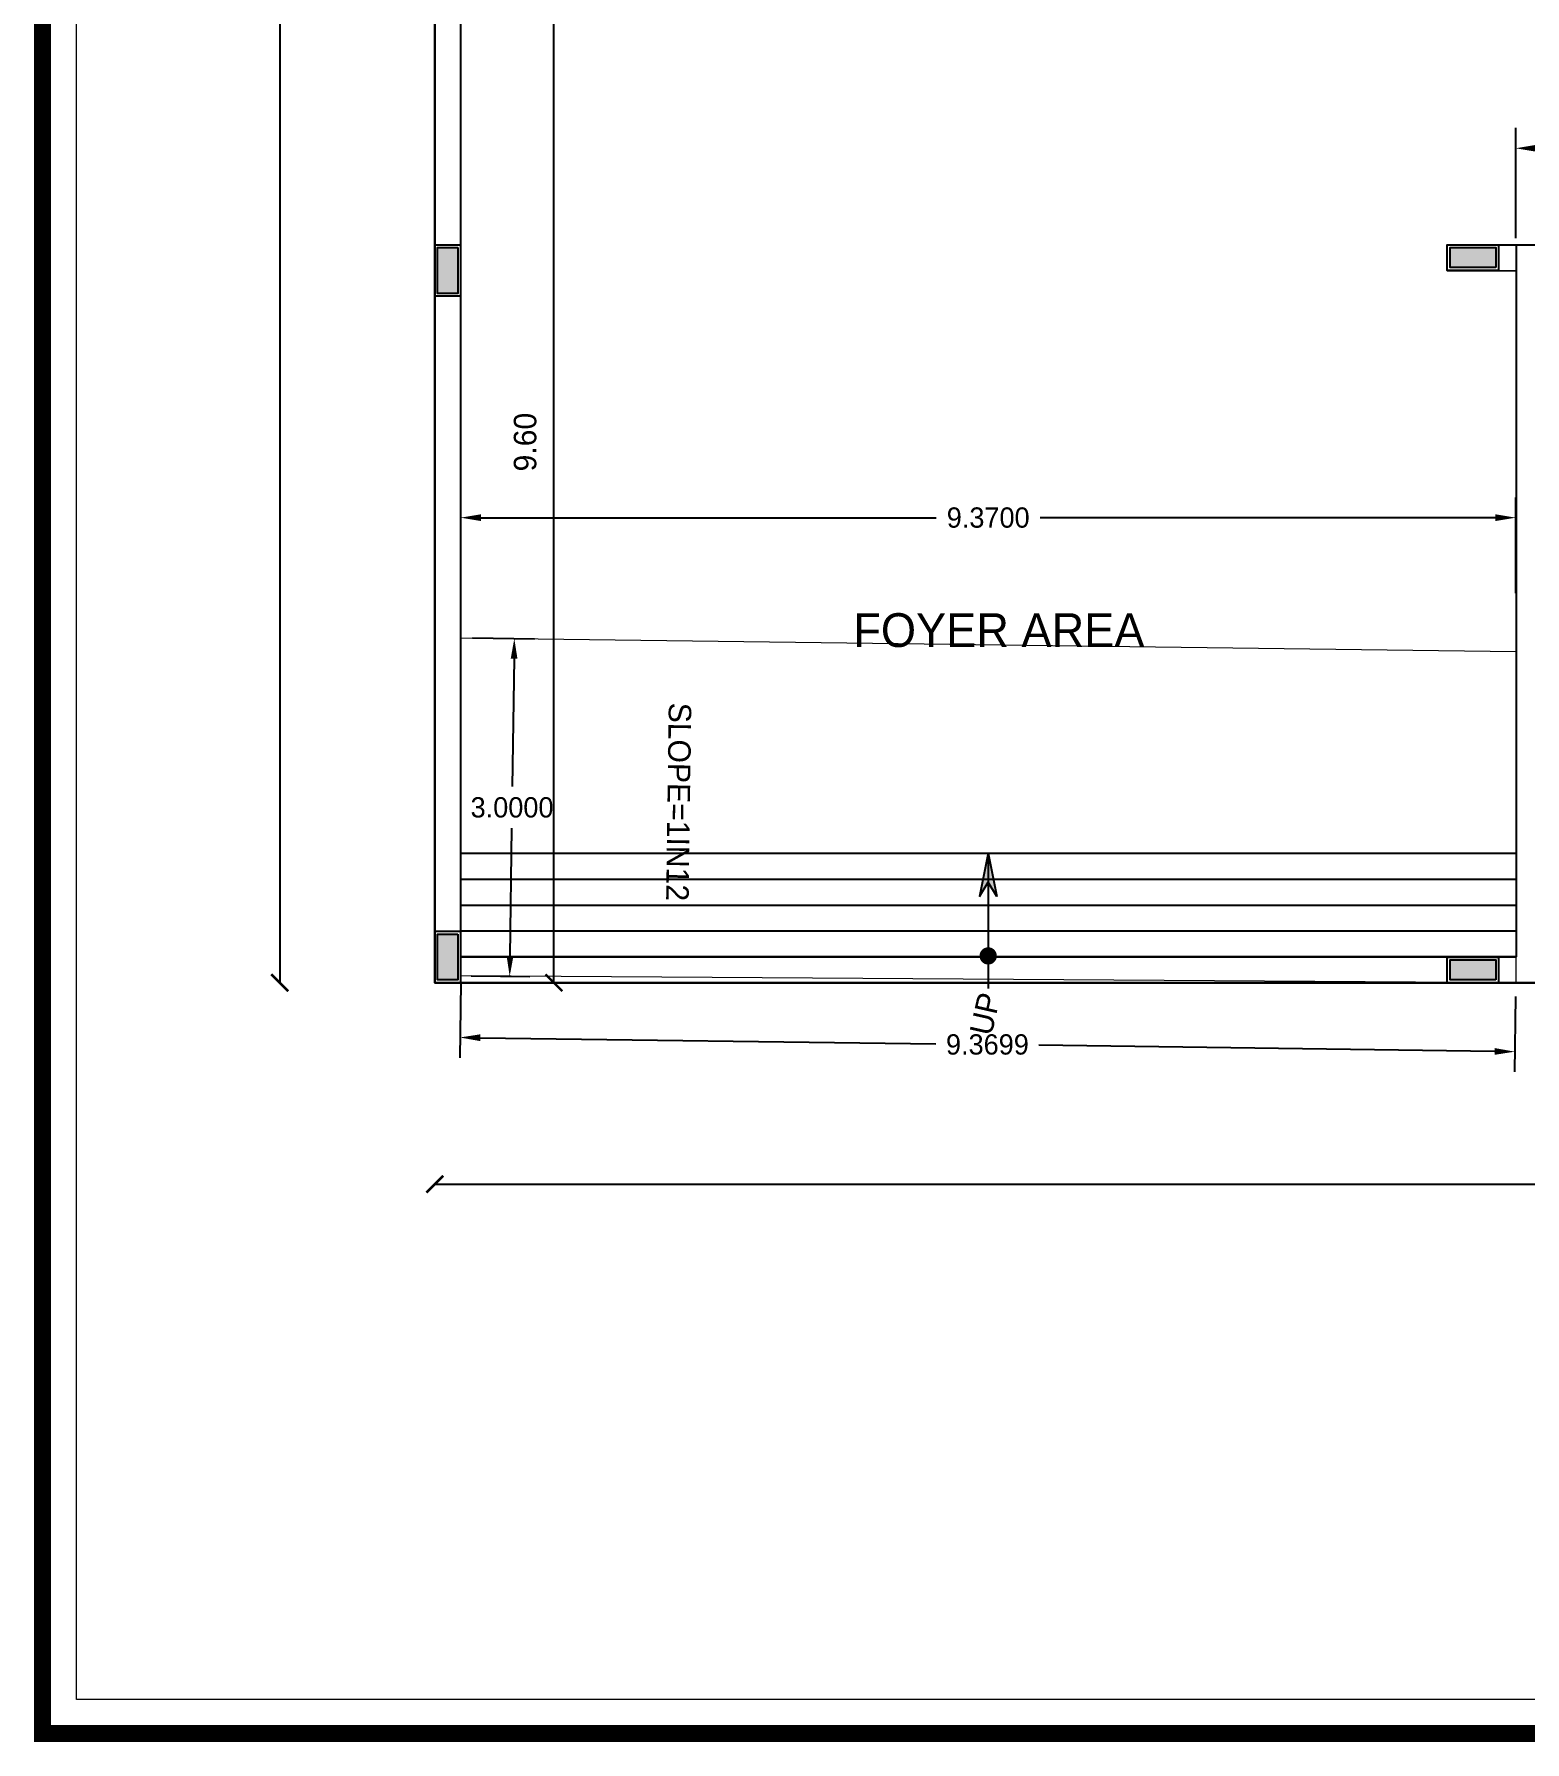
# Model space of a CAD drawing. Header units: metres. Extents: x 6102560 to 6120122, y -6664095 to -6659794.
# Drawn here: x 6102559.62 to 6102572.86, y -6659941.08 to -6659925.92 of the extents above; entities that cross this region are included whole.
import ezdxf

# ---------------------------------------------------------------- set-up
doc = ezdxf.new("R2010")
doc.units = ezdxf.units.M
doc.header["$LTSCALE"] = 500
doc.header["$MEASUREMENT"] = 0
doc.linetypes.add('PHANTOM2', pattern=[1.25, 0.625, -0.125, 0.125, -0.125, 0.125, -0.125])
doc.layers.get('0').update_dxf_attribs({"linetype": 'CONTINUOUS'})
doc.layers.get('Defpoints').update_dxf_attribs({"linetype": 'CONTINUOUS'})
doc.layers.add('BLK_1_DA_RAMP_1', color=1, linetype='CONTINUOUS', lineweight=0)
doc.layers.add('DIST_EXIT', color=7, linetype='CONTINUOUS', lineweight=0)
doc.layers.add('BLK_1_FLR_0_BLT_UP_AREA', color=26, linetype='CONTINUOUS', plot=False)
for name, color, linetype in [('BLK_1_FLR_0_EXIT_WIDTH_DOOR', 2, 'CONTINUOUS'), ('DIM', 205, 'CONTINUOUS'), ('DOOR', 252, 'CONTINUOUS'), ('DOORTEXT', 13, 'CONTINUOUS'), ('ED', 30, 'CONTINUOUS'), ('TEXT', 4, 'CONTINUOUS'), ('wall', 125, 'CONTINUOUS')]:
    doc.layers.add(name, color=color, linetype=linetype)
doc.styles.add('RM', font='GOTHIC.TTF')
doc.styles.add('S2', font='GOTHIC.TTF')
doc.styles.get("Standard").update_dxf_attribs({"font": 'GOTHIC.TTF'})
doc.styles.add('USA TEXT', font='GOTHIC.TTF')
doc.dimstyles.new('1-100-ED', dxfattribs={"dimtxt": 0.2, "dimasz": 0.15, "dimexe": 0.18, "dimexo": 0.0625, "dimgap": 0.15, "dimtad": 1, "dimzin": 0, "dimdsep": 46, "dimtxsty": 'USA TEXT', "dimblk": 'ARCHTICK', "dimcen": 0.1, "dimse1": 1, "dimse2": 1, "dimclrd": 256, "dimclrt": 256, "dimadec": 0, "dimazin": 0, "dimtfac": 1, "dimtofl": 0, "dimtmove": 0, "dimatfit": 3, "dimldrblk": 'ARCHTICK', "dimfxl": 0, "dimtolj": 1, "dimtzin": 0, "dimarcsym": 0})
doc.dimstyles.get("Standard").update_dxf_attribs({"dimtxt": 0.18, "dimasz": 0.18, "dimexe": 0.18, "dimexo": 0.0625, "dimgap": 0.09, "dimtad": 0, "dimtih": 1, "dimtoh": 1, "dimdec": 4, "dimzin": 0, "dimdsep": 46, "dimtxsty": 'Standard', "dimcen": 0.09, "dimadec": 0, "dimazin": 0, "dimtfac": 1, "dimtdec": 4, "dimtofl": 0, "dimtmove": 0, "dimatfit": 3, "dimfxl": 0, "dimtolj": 1, "dimtzin": 0, "dimarcsym": 0})
doc.dimstyles.new('STANDARD$0', dxfattribs={"dimtxt": 7, "dimasz": 3, "dimexe": 3, "dimexo": 1, "dimgap": 1.5, "dimtad": 1, "dimdec": 1, "dimzin": 1, "dimdsep": 46, "dimlunit": 4, "dimtxsty": 'Standard', "dimblk": 'OBLIQUE', "dimcen": 0.09375, "dimdle": 1, "dimclrd": 8, "dimclre": 8, "dimclrt": 7, "dimadec": 1, "dimazin": 0, "dimtfac": 1, "dimtdec": 1, "dimtix": 1, "dimtmove": 2, "dimatfit": 3, "dimldrblk": 'ARCHTICK', "dimfxl": 0, "dimfrac": 2, "dimtolj": 1, "dimtzin": 0, "dimarcsym": 0})

# ---------------------------------------------------------------- blocks, each defined once
blk = doc.blocks.new('*D79')
at = {"layer": 'BLK_1_FLR_0_EXIT_WIDTH_DOOR', "color": 0, "lineweight": -2}
for p, q in [((6102563.412, -6659930.882), (6102563.412, -6659930.033)), ((6102572.782, -6659930.882), (6102572.782, -6659930.033)), ((6102563.592, -6659930.213), (6102567.635, -6659930.213)), ((6102572.602, -6659930.213), (6102568.559, -6659930.213))]:
    blk.add_line(p, q, dxfattribs=at)
at = {"layer": 'BLK_1_FLR_0_EXIT_WIDTH_DOOR', "color": 0}
for points in [[(6102563.592, -6659930.183), (6102563.592, -6659930.243), (6102563.412, -6659930.213)], [(6102572.602, -6659930.183), (6102572.602, -6659930.243), (6102572.782, -6659930.213)]]:
    blk.add_solid(points, dxfattribs=at)
at = {"layer": 'Defpoints', "color": 0}
for p in [(6102563.412, -6659930.213), (6102563.412, -6659930.945), (6102572.782, -6659930.945)]:
    blk.add_point(p, dxfattribs=at)
at = {"layer": 'BLK_1_FLR_0_EXIT_WIDTH_DOOR', "color": 0, "insert": (6102568.097, -6659930.213), "char_height": 0.18, "attachment_point": 5}
blk.add_mtext('\\A1;9.3700', dxfattribs=at)
blk = doc.blocks.new('_ArchTick')
at = {"color": 0, "linetype": 'ByBlock', "const_width": 0.15}
blk.add_lwpolyline([(-0.5, -0.5), (0.5, 0.5)], dxfattribs=at)
blk = doc.blocks.new('*D80')
at = {"layer": 'Defpoints', "color": 0}
for p in [(6102563.412, -6659924.741), (6102564.24, -6659924.741), (6102563.412, -6659934.342)]:
    blk.add_point(p, dxfattribs=at)
at = {"layer": 'ED', "linetype": 'PHANTOM2', "lineweight": -2}
blk.add_line((6102564.24, -6659934.342), (6102564.24, -6659924.741), dxfattribs=at)
at = {"layer": 'ED', "lineweight": -2, "xscale": 0.15, "yscale": 0.15, "zscale": 0.15}
for p, rotation in [((6102564.24, -6659924.741), 90), ((6102564.24, -6659934.342), 270)]:
    blk.add_blockref('_ArchTick', p, dxfattribs=dict(at, rotation=rotation))
at = {"layer": 'ED', "insert": (6102563.985, -6659929.542), "char_height": 0.2, "attachment_point": 5, "rotation": 90, "style": 'USA TEXT'}
blk.add_mtext('\\A1;9.60', dxfattribs=at)
blk = doc.blocks.new('*D58')
at = {"layer": 'BLK_1_DA_RAMP_1', "color": 0, "lineweight": -2}
for p, q in [((6102563.412, -6659934.342), (6102563.403, -6659935.008)), ((6102572.781, -6659934.464), (6102572.772, -6659935.134)), ((6102563.585, -6659934.83), (6102567.632, -6659934.885)), ((6102572.594, -6659934.952), (6102568.548, -6659934.897))]:
    blk.add_line(p, q, dxfattribs=at)
at = {"layer": 'BLK_1_DA_RAMP_1', "color": 0}
for points in [[(6102563.586, -6659934.8), (6102563.585, -6659934.86), (6102563.405, -6659934.828)], [(6102572.595, -6659934.922), (6102572.594, -6659934.982), (6102572.774, -6659934.954)]]:
    blk.add_solid(points, dxfattribs=at)
at = {"layer": 'Defpoints', "color": 0}
for p in [(6102563.413, -6659934.28), (6102572.782, -6659934.401), (6102572.774, -6659934.954)]:
    blk.add_point(p, dxfattribs=at)
at = {"layer": 'BLK_1_DA_RAMP_1', "color": 0, "insert": (6102568.09, -6659934.891), "char_height": 0.18, "attachment_point": 5}
blk.add_mtext('\\A1;9.3699', dxfattribs=at)
blk = doc.blocks.new('*D59')
at = {"layer": 'BLK_1_DA_RAMP_1', "color": 0, "lineweight": -2}
for p, q in [((6102563.516, -6659931.281), (6102564.068, -6659931.288)), ((6102563.886, -6659931.466), (6102563.87, -6659932.601)), ((6102563.85, -6659934.106), (6102563.865, -6659932.97)), ((6102563.505, -6659934.281), (6102564.027, -6659934.288))]:
    blk.add_line(p, q, dxfattribs=at)
at = {"layer": 'BLK_1_DA_RAMP_1', "color": 0}
for points in [[(6102563.856, -6659931.466), (6102563.916, -6659931.466), (6102563.888, -6659931.286)], [(6102563.82, -6659934.105), (6102563.88, -6659934.106), (6102563.847, -6659934.286)]]:
    blk.add_solid(points, dxfattribs=at)
at = {"layer": 'Defpoints', "color": 0}
for p in [(6102563.453, -6659931.28), (6102563.443, -6659934.28), (6102563.847, -6659934.286)]:
    blk.add_point(p, dxfattribs=at)
at = {"layer": 'BLK_1_DA_RAMP_1', "color": 0, "insert": (6102563.868, -6659932.786), "char_height": 0.18, "attachment_point": 5}
blk.add_mtext('\\A1;3.0000', dxfattribs=at)
blk = doc.blocks.new('*D148')
at = {"layer": 'Defpoints', "color": 0}
for p in [(6102587.871, -6659926.933), (6102572.782, -6659927.792), (6102587.871, -6659927.792)]:
    blk.add_point(p, dxfattribs=at)
at = {"layer": 'DIST_EXIT', "color": 0, "lineweight": -2}
for p, q in [((6102572.782, -6659927.73), (6102572.782, -6659926.753)), ((6102587.871, -6659927.73), (6102587.871, -6659926.753)), ((6102572.962, -6659926.933), (6102579.807, -6659926.933)), ((6102587.691, -6659926.933), (6102580.846, -6659926.933))]:
    blk.add_line(p, q, dxfattribs=at)
at = {"layer": 'DIST_EXIT', "color": 0}
for points in [[(6102572.962, -6659926.903), (6102572.962, -6659926.963), (6102572.782, -6659926.933)], [(6102587.691, -6659926.903), (6102587.691, -6659926.963), (6102587.871, -6659926.933)]]:
    blk.add_solid(points, dxfattribs=at)
at = {"layer": 'DIST_EXIT', "color": 0, "insert": (6102580.326, -6659926.933), "char_height": 0.18, "attachment_point": 5}
blk.add_mtext('\\A1;15.0888', dxfattribs=at)
blk = doc.blocks.new('pillar')
h = blk.add_hatch(color=256)
h.dxf.hatch_style = 1
h.paths.add_polyline_path([(705696.06, -165851.8), (705696.06, -165835.8), (705689.06, -165835.8), (705689.06, -165851.8)])
at = {"ltscale": 0.05}
h = blk.add_hatch(color=256, dxfattribs=at)
h.dxf.hatch_style = 1
h.paths.add_polyline_path([(706043.06, -165842.8), (706059.06, -165842.8), (706059.06, -165835.8), (706043.06, -165835.8)])
h = blk.add_hatch(color=256)
h.dxf.hatch_style = 1
h.paths.add_polyline_path([(705696.06, -166091.8), (705696.06, -166075.8), (705689.06, -166075.8), (705689.06, -166091.8)])
h = blk.add_hatch(color=256)
h.dxf.hatch_style = 1
h.paths.add_polyline_path([(706043.06, -166091.8), (706059.06, -166091.8), (706059.06, -166084.8), (706043.06, -166084.8)])
for points in [[(705697.06, -165834.8), (705697.06, -165852.8), (705688.06, -165852.8), (705688.06, -165834.8)], [(705696.06, -165835.8), (705696.06, -165851.8), (705689.06, -165851.8), (705689.06, -165835.8)], [(706060.06, -165843.8), (706042.06, -165843.8), (706042.06, -165834.8), (706060.06, -165834.8)], [(706059.06, -165842.8), (706043.06, -165842.8), (706043.06, -165835.8), (706059.06, -165835.8)], [(705697.06, -166074.8), (705697.06, -166092.8), (705688.06, -166092.8), (705688.06, -166074.8)], [(705696.06, -166075.8), (705696.06, -166091.8), (705689.06, -166091.8), (705689.06, -166075.8)], [(706060.06, -166092.8), (706042.06, -166092.8), (706042.06, -166083.8), (706060.06, -166083.8)], [(706059.06, -166091.8), (706043.06, -166091.8), (706043.06, -166084.8), (706059.06, -166084.8)]]:
    blk.add_lwpolyline(points, close=True)
blk = doc.blocks.new('*D118')
at = {"linetype": 'PHANTOM2', "lineweight": -2}
blk.add_line((6102563.182, -6659936.13), (6102596.862, -6659936.13), dxfattribs=at)
at = {"layer": 'Defpoints', "color": 0}
for p in [(6102563.182, -6659934.342), (6102596.862, -6659934.342), (6102596.862, -6659936.13)]:
    blk.add_point(p, dxfattribs=at)
at = {"lineweight": -2, "xscale": 0.15, "yscale": 0.15, "zscale": 0.15, "rotation": 180}
blk.add_blockref('_ArchTick', (6102563.182, -6659936.13), dxfattribs=at)
at = {"lineweight": -2, "xscale": 0.15, "yscale": 0.15, "zscale": 0.15}
blk.add_blockref('_ArchTick', (6102596.862, -6659936.13), dxfattribs=at)
at = {"insert": (6102580.022, -6659935.875), "char_height": 0.2, "attachment_point": 5, "style": 'USA TEXT'}
blk.add_mtext('\\A1;33.68', dxfattribs=at)
blk = doc.blocks.new('*D119')
at = {"linetype": 'PHANTOM2', "lineweight": -2}
blk.add_line((6102561.805, -6659877.04), (6102561.805, -6659934.342), dxfattribs=at)
at = {"layer": 'Defpoints', "color": 0}
for p in [(6102563.182, -6659877.04), (6102561.805, -6659934.342), (6102563.182, -6659934.342)]:
    blk.add_point(p, dxfattribs=at)
at = {"lineweight": -2, "xscale": 0.15, "yscale": 0.15, "zscale": 0.15}
for p, rotation in [((6102561.805, -6659877.04), 90), ((6102561.805, -6659934.342), 270)]:
    blk.add_blockref('_ArchTick', p, dxfattribs=dict(at, rotation=rotation))
at = {"insert": (6102561.55, -6659905.691), "char_height": 0.2, "attachment_point": 5, "rotation": 90, "style": 'USA TEXT'}
blk.add_mtext('\\A1;57.30', dxfattribs=at)

msp = doc.modelspace()

# ---------------------------------------------------------------- hatches: boundary and pattern name
at = {"layer": 'DIM'}
h = msp.add_hatch(color=256, dxfattribs=at)
h.paths.add_polyline_path([(6102568.04117, -6659933.47352), (6102568.08202, -6659933.47348), (6102568.02063, -6659933.57718)])
h.paths.add_polyline_path([(6102568.09181, -6659933.21791), (6102568.0969, -6659933.2179), (6102568.09716, -6659933.4479), (6102568.08202, -6659933.47348), (6102568.04117, -6659933.47352)])
h.paths.add_polyline_path([(6102568.0969, -6659933.2179), (6102568.10199, -6659933.2179), (6102568.1532, -6659933.4734), (6102568.11235, -6659933.47344), (6102568.09716, -6659933.4479)])
h.paths.add_polyline_path([(6102568.10199, -6659933.2179), (6102568.0969, -6659933.2179), (6102568.09687, -6659933.19235)])
h.paths.add_polyline_path([(6102568.09687, -6659933.19235), (6102568.0969, -6659933.2179), (6102568.09181, -6659933.21791)])
h.paths.add_polyline_path([(6102568.17396, -6659933.57701), (6102568.11235, -6659933.47344), (6102568.1532, -6659933.4734)])

# ---------------------------------------------------------------- linework, layer by layer
for p, q in [((6102587.71411, -6659927.79351), (6102572.1735, -6659927.79235)), ((6102572.1735, -6659928.01775), (6102572.78624, -6659928.02235)), ((6102563.4119, -6659933.19235), (6102572.7819, -6659933.19235)), ((6102563.4119, -6659933.42235), (6102572.7819, -6659933.42235)), ((6102563.4119, -6659933.65235), (6102572.7819, -6659933.65235)), ((6102563.4119, -6659933.88235), (6102572.7819, -6659933.88235)), ((6102563.4119, -6659934.11235), (6102572.7819, -6659934.11235))]:
    msp.add_line(p, q)
at = {"lineweight": 35, "ltscale": 10, "const_width": 0.15}
msp.add_lwpolyline([(6102559.69836, -6659859.41635), (6102669.66827, -6659859.41635), (6102669.66827, -6659941.00679), (6102559.69836, -6659941.00679)], close=True, dxfattribs=at)
at = {"lineweight": 0, "ltscale": 10}
msp.add_lwpolyline([(6102559.99836, -6659859.71635), (6102669.36827, -6659859.71635), (6102669.36827, -6659940.70679), (6102559.99836, -6659940.70679)], close=True, dxfattribs=at)
at = {"color": 15}
msp.add_lwpolyline([(6102573.24969, -6659927.79234), (6102572.78624, -6659927.79235), (6102572.78624, -6659928.02235), (6102572.78624, -6659928.02235), (6102572.78624, -6659934.11235), (6102563.4119, -6659934.11235), (6102563.41191, -6659928.02235), (6102563.41191, -6659928.0217), (6102563.41191, -6659927.79233), (6102563.41164, -6659927.7923), (6102563.4119, -6659924.74115)], dxfattribs=at)
at = {"layer": 'BLK_1_DA_RAMP_1'}
msp.add_lwpolyline([(6102572.7819, -6659934.34235), (6102563.41274, -6659934.27985), (6102563.4119, -6659931.28013), (6102572.7819, -6659931.40174)], close=True, dxfattribs=at)
at = {"layer": 'BLK_1_FLR_0_BLT_UP_AREA', "color": 26, "linetype": 'Continuous'}
msp.add_lwpolyline([(6102563.1819, -6659877.04235), (6102596.8623, -6659877.04235), (6102596.8623, -6659934.34235), (6102563.1819, -6659934.34235)], close=True, dxfattribs=at)
at = {"layer": 'DIM', "const_width": 0.07667}
msp.add_lwpolyline([(6102568.13524, -6659934.10385, -1), (6102568.05857, -6659934.10394, -1)], format="xyb", close=True, dxfattribs=at)
at = {"layer": 'DOOR'}
for p, q in [((6102568.0969, -6659933.19235), (6102568.02066, -6659933.57718)), ((6102568.0969, -6659933.19235), (6102568.0969, -6659934.39211)), ((6102568.0969, -6659933.19235), (6102568.17399, -6659933.57701)), ((6102568.02066, -6659933.57718), (6102568.09718, -6659933.4479)), ((6102568.17399, -6659933.57701), (6102568.09718, -6659933.4479))]:
    msp.add_line(p, q, dxfattribs=at)
at = {"layer": 'wall'}
msp.add_lwpolyline([(6102596.8623, -6659877.04235), (6102563.1819, -6659877.04235), (6102563.1819, -6659934.34235), (6102596.8623, -6659934.34235)], close=True, dxfattribs=at)

# ---------------------------------------------------------------- block references
at = {"xscale": 0.0254, "yscale": 0.0254, "zscale": 0.0254}
msp.add_blockref('pillar', (6084638.70511, -6655715.58534), dxfattribs=at)

# ---------------------------------------------------------------- texts
at = {"layer": 'BLK_1_DA_RAMP_1', "insert": (6102565.44824, -6659932.73771), "char_height": 0.2, "width": 2.4, "attachment_point": 2, "rotation": 269.225763}
msp.add_mtext('SLOPE=1IN12', dxfattribs=at)
at = {"layer": 'DOORTEXT', "color": 3, "style": 'RM'}
msp.add_text('UP', height=0.2, rotation=77.250367, dxfattribs=at).set_placement((6102568.12521, -6659934.8211))
at = {"layer": 'TEXT', "color": 7, "style": 'S2'}
msp.add_text('FOYER AREA', height=0.3, dxfattribs=at).set_placement((6102566.89904, -6659931.36118))

# ---------------------------------------------------------------- dimensions: what is measured, and where the dimension line sits
dim = msp.add_linear_dim(base=(6102561.80539, -6659934.34235), p1=(6102563.1819, -6659877.03995), p2=(6102563.1819, -6659934.34235), angle=90, dimstyle='1-100-ED', override={"dimfxl": 75, "dimfxlon": 1, "dimarcsym": 2})
dim.commit()
dim.dimension.update_dxf_attribs({"geometry": '*D119', "text_midpoint": (6102561.55036, -6659905.69115)})
dim = msp.add_linear_dim(base=(6102596.8623, -6659936.12954), p1=(6102563.1819, -6659934.34235), p2=(6102596.8623, -6659934.34235), dimstyle='1-100-ED', override={"dimfxl": 75, "dimfxlon": 1, "dimarcsym": 2})
dim.commit()
dim.dimension.update_dxf_attribs({"geometry": '*D118', "text_midpoint": (6102580.0221, -6659935.87451)})
at = {"layer": 'BLK_1_DA_RAMP_1', "color": 2}
dim = msp.add_linear_dim(base=(6102563.84749, -6659934.28573), p1=(6102563.45328, -6659931.28013), p2=(6102563.44283, -6659934.28026), angle=89.225763, dimstyle='Standard', override={"dimscale": 1}, dxfattribs=at)
dim.commit()
dim.dimension.update_dxf_attribs({"geometry": '*D59', "text_midpoint": (6102563.86776, -6659932.78587)})
at = {"layer": 'BLK_1_DA_RAMP_1', "color": 1}
dim = msp.add_linear_dim(base=(6102572.77443, -6659934.95423), p1=(6102563.41274, -6659934.27985), p2=(6102572.7819, -6659934.40147), angle=359.225763, dimstyle='Standard', override={"dimscale": 1}, dxfattribs=at)
dim.commit()
dim.dimension.update_dxf_attribs({"geometry": '*D58', "text_midpoint": (6102568.08989, -6659934.89092)})
at = {"layer": 'BLK_1_FLR_0_EXIT_WIDTH_DOOR'}
dim = msp.add_linear_dim(base=(6102563.4119, -6659930.21268), p1=(6102572.7819, -6659930.94493), p2=(6102563.4119, -6659930.94493), angle=180, dimstyle='STANDARD$0', override={"dimtxt": 0.18, "dimasz": 0.18, "dimexe": 0.18, "dimexo": 0.0625, "dimgap": 0.09, "dimtad": 0, "dimtih": 1, "dimtoh": 1, "dimdec": 4, "dimzin": 0, "dimlunit": 2, "dimpost": '', "dimcen": 0.09, "dimdle": 0, "dimclrd": 0, "dimclre": 0, "dimclrt": 0, "dimadec": 0, "dimtdec": 4, "dimtix": 0, "dimtofl": 0, "dimtmove": 0, "dimfrac": 0}, dxfattribs=at)
dim.commit()
dim.dimension.update_dxf_attribs({"geometry": '*D79', "text_midpoint": (6102568.0969, -6659930.21268)})
at = {"layer": 'DIST_EXIT'}
dim = msp.add_linear_dim(base=(6102587.87073, -6659926.93272), p1=(6102572.7819, -6659927.79235), p2=(6102587.87073, -6659927.79235), dimstyle='STANDARD$0', override={"dimtxt": 0.18, "dimasz": 0.18, "dimexe": 0.18, "dimexo": 0.0625, "dimgap": 0.09, "dimtad": 0, "dimtih": 1, "dimtoh": 1, "dimdec": 4, "dimzin": 0, "dimlunit": 2, "dimpost": '', "dimcen": 0.09, "dimdle": 0, "dimclrd": 0, "dimclre": 0, "dimclrt": 0, "dimadec": 0, "dimtdec": 4, "dimtix": 0, "dimtofl": 0, "dimtmove": 0, "dimfrac": 0}, dxfattribs=at)
dim.commit()
dim.dimension.update_dxf_attribs({"geometry": '*D148', "text_midpoint": (6102580.32632, -6659926.93272)})
at = {"layer": 'ED'}
dim = msp.add_linear_dim(base=(6102564.23969, -6659924.74115), p1=(6102563.4119, -6659934.34235), p2=(6102563.4119, -6659924.74115), angle=270, dimstyle='1-100-ED', override={"dimfxl": 75, "dimarcsym": 2}, dxfattribs=at)
dim.commit()
dim.dimension.update_dxf_attribs({"geometry": '*D80', "text_midpoint": (6102563.98466, -6659929.54175)})

doc.saveas('drawing.dxf')
